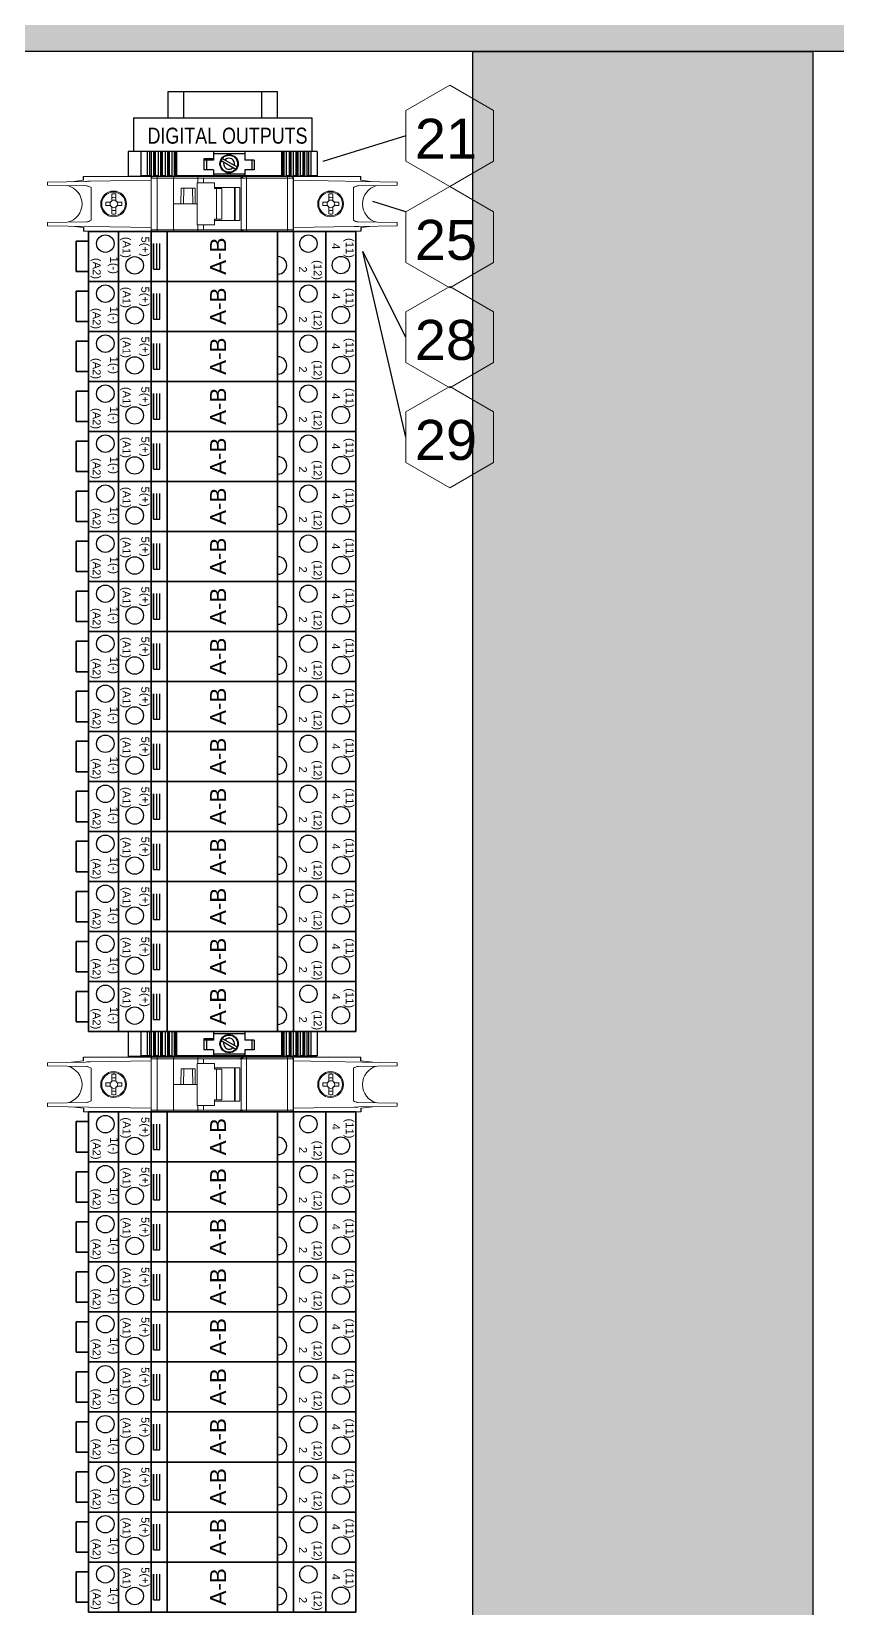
# Model space of a CAD drawing. Extents: x 17 to 188, y 22 to 107.
# Drawn here: x 135.22 to 145.29, y 71.08 to 90.78 of the extents above; entities that cross this region are included whole.
import ezdxf
from ezdxf.enums import TextEntityAlignment as Align

# ---------------------------------------------------------------- set-up
doc = ezdxf.new("R2010")
doc.units = 0
doc.layers.add('N-ANNO-TEXT', color=2, linetype='Continuous', lineweight=18)
doc.layers.add('N-CONT-PANL', color=3, linetype='Continuous', lineweight=25)
doc.styles.add('_CGS_2-5_NOTES', font='arial.ttf', dxfattribs={"height": 2.5})

# ---------------------------------------------------------------- blocks, each defined once
blk = doc.blocks.new('T-End')
at = {"linetype": 'Continuous'}
for p, q in [((2.362, 0), (0, 0)), ((0, 0), (0, -0.311)), ((0.157, 0), (0.157, -0.303)), ((0.236, 0), (0.236, -0.303)), ((0.267, 0), (0.267, -0.311)), ((0.287, 0), (0.287, -0.303)), ((0.316, 0), (0.316, -0.311)), ((0.322, 0), (0.322, -0.311)), ((0.337, 0), (0.337, -0.303)), ((0.373, 0), (0.373, -0.303)), ((0.402, 0), (0.402, -0.311)), ((0.408, 0), (0.408, -0.311)), ((0.424, 0), (0.424, -0.303)), ((0.459, 0), (0.459, -0.303)), ((0.489, 0), (0.489, -0.311)), ((0.494, 0), (0.494, -0.311)), ((0.51, 0), (0.51, -0.303)), ((0.545, 0), (0.545, -0.303)), ((0.575, 0), (0.575, -0.311)), ((0.581, 0), (0.581, -0.311)), ((0.596, 0), (0.596, -0.303)), ((0.604, 0), (0.604, -0.303)), ((1.063, -0.09), (0.945, -0.09)), ((0.945, -0.09), (0.945, -0.229)), ((1.063, -0.109), (0.945, -0.109)), ((0.976, -0.109), (0.976, -0.229)), ((1.063, 0), (1.063, -0.109)), ((1.457, -0.028), (1.063, -0.028)), ((1.159, -0.112), (1.345, -0.219)), ((1.175, -0.085), (1.36, -0.192)), ((1.457, 0), (1.457, -0.109)), ((1.575, -0.109), (1.457, -0.109)), ((1.543, -0.109), (1.543, -0.229)), ((1.575, -0.109), (1.575, -0.229)), ((1.916, 0), (1.916, -0.303)), ((1.924, 0), (1.924, -0.303)), ((1.939, 0), (1.939, -0.311)), ((1.945, 0), (1.945, -0.311)), ((1.974, 0), (1.974, -0.303)), ((2.01, 0), (2.01, -0.303)), ((2.025, 0), (2.025, -0.311)), ((2.031, 0), (2.031, -0.311)), ((2.061, 0), (2.061, -0.303)), ((2.096, 0), (2.096, -0.303)), ((2.112, 0), (2.112, -0.311)), ((2.117, 0), (2.117, -0.311)), ((2.147, 0), (2.147, -0.303)), ((2.182, 0), (2.182, -0.303)), ((2.198, 0), (2.198, -0.311)), ((2.204, 0), (2.204, -0.311)), ((2.233, 0), (2.233, -0.303)), ((2.252, 0), (2.252, -0.311)), ((2.283, 0), (2.283, -0.303)), ((2.362, 0), (2.362, -0.303)), ((2.349, -0.311), (0, -0.311)), ((0.171, -0.311), (0.157, -0.303)), ((0.287, -0.303), (0.157, -0.303)), ((0.25, -0.311), (0.236, -0.303)), ((0.299, -0.311), (0.287, -0.303)), ((0.373, -0.303), (0.337, -0.303)), ((0.344, -0.311), (0.337, -0.303)), ((0.386, -0.311), (0.373, -0.303)), ((0.459, -0.303), (0.424, -0.303)), ((0.43, -0.311), (0.424, -0.303)), ((0.472, -0.311), (0.459, -0.303)), ((0.545, -0.303), (0.51, -0.303)), ((0.516, -0.311), (0.51, -0.303)), ((0.558, -0.311), (0.545, -0.303)), ((1.422, -0.303), (0.596, -0.303)), ((0.603, -0.311), (0.596, -0.303)), ((0.623, -0.311), (0.604, -0.303)), ((1.063, -0.229), (0.945, -0.229)), ((1.063, -0.303), (1.049, -0.311)), ((1.063, -0.229), (1.063, -0.303)), ((1.457, -0.283), (1.063, -0.283)), ((1.924, -0.303), (1.422, -0.303)), ((1.457, -0.229), (1.457, -0.303)), ((1.575, -0.229), (1.457, -0.229)), ((1.47, -0.311), (1.457, -0.303)), ((1.916, -0.303), (1.897, -0.311)), ((1.924, -0.303), (1.917, -0.311)), ((1.974, -0.303), (1.961, -0.311)), ((2.01, -0.303), (1.974, -0.303)), ((2.01, -0.303), (2.003, -0.311)), ((2.061, -0.303), (2.048, -0.311)), ((2.096, -0.303), (2.061, -0.303)), ((2.096, -0.303), (2.09, -0.311)), ((2.147, -0.303), (2.134, -0.311)), ((2.182, -0.303), (2.147, -0.303)), ((2.182, -0.303), (2.176, -0.311)), ((2.233, -0.303), (2.22, -0.311)), ((2.362, -0.303), (2.233, -0.303)), ((2.283, -0.303), (2.27, -0.311)), ((2.362, -0.303), (2.349, -0.311))]:
    blk.add_line(p, q, dxfattribs=at)
for radius in [0.114, 0.114, 0.114, 0.107]:
    blk.add_circle((1.26, -0.152), radius, dxfattribs=at)
for start, end in [(163.213, 270), (343.213, 136.787), (270, 316.787)]:
    blk.add_arc((1.26, -0.152), 0.0689, start, end, dxfattribs=at)
blk = doc.blocks.new('RELAY_F')
for p, q in [((280.854, -111.812, 1.212), (280.854, -111.187, 1.212)), ((280.854, -111.812, 0.812), (280.854, -111.187, 0.812)), ((280.884, -111.659, 1.212), (280.884, -111.339, 1.212)), ((280.884, -111.659, 2.462), (280.884, -111.339, 2.462)), ((280.924, -111.659, 2.462), (280.924, -111.339, 2.462)), ((280.965, -111.659, 2.195), (280.965, -111.339, 2.195)), ((280.884, -111.659, 2.462), (280.924, -111.659, 2.462)), ((280.884, -111.659, 2.462), (280.884, -111.659, 1.962)), ((280.924, -111.659, 2.462), (280.965, -111.659, 2.195)), ((280.854, -111.812, 1.375), (280.854, -111.812, 1.212)), ((280.854, -111.812, 1.212), (280.854, -111.812, 0.812)), ((282.232, -111.812, 1.212), (282.232, -111.812, 0.812)), ((282.632, -111.812, 1.312), (282.632, -111.812, 0.812))]:
    blk.add_line(p, q)
for centre in [(280.282, -111.34, 0.812), (282.82, -111.34, 1.312), (280.649, -111.612, 1.375), (283.226, -111.608, 0.812)]:
    blk.add_circle(centre, 0.109)
blk.add_arc((282.44, -111.612, 1.873), 0.109, 270, 90)
for points in [[(282.632, -111.187, 1.873), (282.632, -111.187, 0.812), (282.632, -111.812, 0.812), (282.632, -111.812, 1.873)], [(282.632, -111.812, 1.873), (282.632, -111.812, 1.873), (282.632, -111.187, 1.873)], [(280.884, -111.659, 1.962), (280.884, -111.659, 1.712), (280.884, -111.339, 1.712), (280.884, -111.339, 1.962)], [(280.884, -111.659, 1.712), (280.884, -111.659, 1.712), (280.884, -111.339, 1.712)], [(282.632, -111.812, 1.873), (282.632, -111.812, 0.812), (282.232, -111.812, 0.812), (282.232, -111.812, 1.873)], [(282.632, -111.812, 0.812), (282.232, -111.812, 0.812), (282.232, -111.812, 0.812)], [(282.632, -111.812, 1.873), (282.232, -111.812, 1.873), (282.232, -111.812, 0.812), (282.632, -111.812, 0.812)], [(282.632, -111.812, 1.873), (282.632, -111.812, 1.873), (282.632, -111.812, 0.812), (282.632, -111.812, 1.873)]]:
    blk.add_3dface(points)
at = {"invisible_edges": 11}
for points in [[(280.924, -111.339, 2.462), (280.884, -111.339, 2.462), (280.884, -111.659, 2.462), (280.924, -111.659, 2.462)], [(280.965, -111.339, 2.195), (280.924, -111.339, 2.462), (280.924, -111.659, 2.462), (280.965, -111.659, 2.195)]]:
    blk.add_3dface(points, dxfattribs=at)
at = {"style": '_CGS_2-5_NOTES'}
for s, height, rotation, p in [('(A1)', 0.1, 270, (280.497, -111.255, 1.375)), ('5(+)', 0.1, 270, (280.731, -111.251, 1.375)), ('A-B', 0.2, 90, (281.791, -111.73, 1.375)), ('(11)', 0.1, 270, (283.287, -111.27, 0.812)), ('(A2)', 0.1, 270, (280.124, -111.519, 0.812)), ('1(-)', 0.1, 270, (280.341, -111.502, 0.812)), ('4', 0.1, 270, (283.113, -111.334, 0.812)), ('2', 0.1, 270, (282.701, -111.624, 1.375)), ('(12)', 0.1, 270, (282.887, -111.546, 1.375))]:
    blk.add_text(s, height=height, rotation=rotation, dxfattribs=at).set_placement(p)
mesh = blk.add_polymesh((6, 3))
for k, corner in enumerate([(279.917, -111.309, 0.125), (279.917, -111.309), (279.917, -111.309), (279.917, -111.689, 0.125), (279.917, -111.689), (279.917, -111.689), (280.073, -111.689, 0.125), (280.073, -111.689), (279.917, -111.689), (280.073, -111.309, 0.125), (280.073, -111.309), (279.917, -111.309), (280.073, -111.309, 0.125), (280.073, -111.309, 0.125), (279.917, -111.309, 0.125), (280.073, -111.689, 0.125), (280.073, -111.689, 0.125), (279.917, -111.689, 0.125)]):
    mesh.set_mesh_vertex(divmod(k, 3), corner)
mesh = blk.add_polymesh((6, 3))
for k, corner in enumerate([(280.073, -111.187, 0.812), (280.073, -111.187), (280.073, -111.187), (280.073, -111.812, 0.812), (280.073, -111.812), (280.073, -111.812), (283.413, -111.812, 0.812), (283.413, -111.812), (280.073, -111.812), (283.413, -111.187, 0.812), (283.413, -111.187), (280.073, -111.187), (283.413, -111.187, 0.812), (283.413, -111.187, 0.812), (280.073, -111.187, 0.812), (283.413, -111.812, 0.812), (283.413, -111.812, 0.812), (280.073, -111.812, 0.812)]):
    mesh.set_mesh_vertex(divmod(k, 3), corner)
mesh = blk.add_polymesh((6, 3))
for k, corner in enumerate([(280.448, -111.187, 1.375), (280.448, -111.187, 0.812), (280.448, -111.187, 0.812), (280.448, -111.812, 1.375), (280.448, -111.812, 0.812), (280.448, -111.812, 0.812), (280.854, -111.812, 1.375), (280.854, -111.812, 0.812), (280.448, -111.812, 0.812), (280.854, -111.187, 1.375), (280.854, -111.187, 0.812), (280.448, -111.187, 0.812), (280.854, -111.187, 1.375), (280.854, -111.187, 1.375), (280.448, -111.187, 1.375), (280.854, -111.812, 1.375), (280.854, -111.812, 1.375), (280.448, -111.812, 1.375)]):
    mesh.set_mesh_vertex(divmod(k, 3), corner)
mesh = blk.add_polymesh((6, 3))
for k, corner in enumerate([(281.053, -111.187, 0.187), (281.053, -111.187), (281.053, -111.187), (281.053, -111.812, 0.187), (281.053, -111.812), (281.053, -111.812), (282.433, -111.812, 0.187), (282.433, -111.812), (281.053, -111.812), (282.433, -111.187, 0.187), (282.433, -111.187), (281.053, -111.187), (282.433, -111.187, 0.187), (282.433, -111.187, 0.187), (281.053, -111.187, 0.187), (282.433, -111.812, 0.187), (282.433, -111.812, 0.187), (281.053, -111.812, 0.187)]):
    mesh.set_mesh_vertex(divmod(k, 3), corner)
mesh = blk.add_polymesh((6, 3))
for k, corner in enumerate([(282.632, -111.187, 1.312), (282.632, -111.187, 0.812), (282.632, -111.187, 0.812), (282.632, -111.812, 1.312), (282.632, -111.812, 0.812), (282.632, -111.812, 0.812), (283.038, -111.812, 1.312), (283.038, -111.812, 0.812), (282.632, -111.812, 0.812), (283.038, -111.187, 1.312), (283.038, -111.187, 0.812), (282.632, -111.187, 0.812), (283.038, -111.187, 1.312), (283.038, -111.187, 1.312), (282.632, -111.187, 1.312), (283.038, -111.812, 1.312), (283.038, -111.812, 1.312), (282.632, -111.812, 1.312)]):
    mesh.set_mesh_vertex(divmod(k, 3), corner)
blk = doc.blocks.new('Breaker')
at = {"linetype": 'Continuous', "lineweight": 0}
for p, q in [((-1.733, 0), (-1.476, 0)), ((-0.26, 0), (-1.661, 0)), ((-0.89, 0), (-0.89, -0.685)), ((-0.26, 0), (0.26, 0)), ((0.063, 0), (0.26, 0)), ((1.661, 0), (0.26, 0)), ((1.733, 0), (1.622, 0)), ((-2.185, -0.07), (-1.709, -0.062)), ((-2.185, -0.07), (-2.185, -0.109)), ((-2.185, -0.109), (-1.698, -0.118)), ((-1.882, -0.065), (-1.733, -0.047)), ((-1.65, -0.059), (-0.89, -0.046)), ((-1.639, -0.138), (-1.639, -0.547)), ((-0.887, -0.014), (-0.887, -0.02)), ((-0.882, -0.014), (-0.887, -0.014)), ((-0.887, -0.02), (0.886, -0.02)), ((-0.886, -0.665), (-0.886, -0.02)), ((-0.886, -0.665), (-0.886, -0.02)), ((-0.882, -0.008), (-0.882, -0.02)), ((-0.815, -0.008), (-0.815, -0.02)), ((-0.815, -0.665), (-0.815, -0.02)), ((-0.61, -0.665), (-0.61, -0.02)), ((-0.606, -0.008), (-0.606, -0.02)), ((-0.516, -0.343), (-0.514, -0.146)), ((-0.514, -0.146), (-0.34, -0.146)), ((-0.48, -0.146), (-0.482, -0.343)), ((-0.37, -0.146), (-0.368, -0.343)), ((-0.34, -0.146), (-0.338, -0.343)), ((-0.312, -0.606), (-0.312, -0.079)), ((-0.312, -0.079), (-0.11, -0.079)), ((-0.305, -0.079), (-0.305, -0.02)), ((-0.304, -0.008), (-0.304, -0.02)), ((-0.235, -0.079), (-0.235, -0.02)), ((-0.098, -0.079), (-0.11, -0.079)), ((-0.095, -0.085), (-0.098, -0.079)), ((-0.095, -0.085), (-0.095, -0.15)), ((-0.095, -0.136), (0.219, -0.136)), ((-0.003, -0.15), (-0.095, -0.15)), ((-0.073, -0.15), (-0.073, -0.535)), ((-0.003, -0.15), (-0.003, -0.535)), ((0.154, -0.136), (0.154, -0.549)), ((0.161, -0.136), (0.163, -0.343)), ((0.22, -0.343), (0.219, -0.136)), ((0.232, -0.018), (0.232, -0.02)), ((0.235, -0.665), (0.235, -0.02)), ((0.304, -0.008), (0.304, -0.02)), ((0.305, -0.665), (0.305, -0.02)), ((0.815, -0.008), (0.815, -0.02)), ((0.815, -0.665), (0.815, -0.02)), ((0.882, -0.008), (0.882, -0.02)), ((0.886, -0.014), (0.882, -0.014)), ((0.886, -0.671), (0.886, -0.014)), ((0.89, -0.671), (0.89, -0.014)), ((0.89, -0.047), (2.185, -0.07)), ((1.639, -0.547), (1.639, -0.138)), ((1.698, -0.118), (2.185, -0.109)), ((1.882, -0.065), (1.733, -0.047)), ((2.185, -0.07), (2.185, -0.109)), ((-1.52, -0.343), (-1.506, -0.343)), ((-1.454, -0.322), (-1.399, -0.322)), ((-1.399, -0.363), (-1.454, -0.363)), ((-1.388, -0.311), (-1.384, -0.307)), ((-1.384, -0.378), (-1.388, -0.374)), ((-1.38, -0.303), (-1.38, -0.217)), ((-1.38, -0.468), (-1.38, -0.382)), ((-1.329, -0.217), (-1.329, -0.303)), ((-1.329, -0.381), (-1.329, -0.468)), ((-1.324, -0.307), (-1.32, -0.311)), ((-1.32, -0.374), (-1.324, -0.378)), ((-1.31, -0.322), (-1.255, -0.322)), ((-1.309, -0.363), (-1.255, -0.363)), ((-1.211, -0.343), (-1.197, -0.343)), ((-0.61, -0.343), (-0.515, -0.343)), ((-0.516, -0.343), (-0.312, -0.343)), ((0.161, -0.549), (0.163, -0.343)), ((0.219, -0.549), (0.22, -0.343)), ((1.193, -0.343), (1.207, -0.343)), ((1.259, -0.322), (1.314, -0.322)), ((1.314, -0.363), (1.259, -0.363)), ((1.324, -0.311), (1.328, -0.307)), ((1.328, -0.378), (1.324, -0.374)), ((1.333, -0.303), (1.333, -0.217)), ((1.333, -0.468), (1.333, -0.382)), ((1.384, -0.217), (1.384, -0.303)), ((1.384, -0.381), (1.384, -0.468)), ((1.388, -0.307), (1.392, -0.311)), ((1.393, -0.374), (1.388, -0.378)), ((1.403, -0.322), (1.458, -0.322)), ((1.403, -0.363), (1.458, -0.363)), ((1.502, -0.343), (1.516, -0.343)), ((-2.185, -0.576), (-1.698, -0.567)), ((-2.185, -0.576), (-2.185, -0.617)), ((-0.003, -0.535), (-0.095, -0.535)), ((-0.095, -0.606), (-0.095, -0.535)), ((-0.095, -0.549), (0.219, -0.549)), ((1.698, -0.567), (2.185, -0.576)), ((2.185, -0.576), (2.185, -0.615)), ((-0.89, -0.639), (-2.185, -0.617)), ((-1.882, -0.62), (-1.733, -0.638)), ((-1.733, -0.685), (-1.476, -0.685)), ((-1.476, -0.685), (-0.874, -0.685)), ((-0.887, -0.671), (-0.887, -0.665)), ((-0.887, -0.665), (0.886, -0.665)), ((-0.887, -0.671), (-0.882, -0.671)), ((-0.882, -0.677), (-0.882, -0.665)), ((-0.874, -0.685), (0.874, -0.685)), ((-0.815, -0.677), (-0.815, -0.665)), ((-0.606, -0.677), (-0.606, -0.665)), ((-0.095, -0.606), (-0.312, -0.606)), ((-0.305, -0.606), (-0.305, -0.665)), ((-0.304, -0.677), (-0.304, -0.665)), ((-0.235, -0.606), (-0.235, -0.665)), ((0.232, -0.667), (0.232, -0.665)), ((0.304, -0.677), (0.304, -0.665)), ((0.815, -0.677), (0.815, -0.665)), ((0.874, -0.685), (0.912, -0.685)), ((0.874, -0.685), (1.733, -0.685)), ((0.882, -0.677), (0.882, -0.665)), ((0.882, -0.671), (0.886, -0.671)), ((1.65, -0.626), (0.89, -0.639)), ((2.185, -0.615), (1.709, -0.623)), ((1.882, -0.62), (1.733, -0.638))]:
    blk.add_line(p, q, dxfattribs=at)
for p, q in [((-1.733, -0.047), (-1.733, 0)), ((1.733, -0.047), (1.733, 0)), ((-1.733, -0.638), (-1.733, -0.685)), ((1.733, -0.638), (1.733, -0.685))]:
    blk.add_line(p, q)
for centre, radius in [((-1.358, -0.343), 0.161), ((-1.358, -0.343), 0.148), ((1.354, -0.343), 0.161), ((1.354, -0.343), 0.148)]:
    blk.add_circle(centre, radius, dxfattribs=at)
for centre, radius, start, end in [((-1.988, -0.343), 0.236, 284.3134, 75.6866), ((-0.874, -0.008), 0.00787, 90, 180), ((-0.598, -0.008), 0.00787, 90, 180), ((0.874, -0.008), 0.00787, 0, 90), ((1.988, -0.343), 0.236, 104.3134, 255.6866), ((-1.354, -0.343), 0.101, 168.463, 191.537), ((-1.354, -0.343), 0.048, 155.0308, 204.9692), ((-1.399, -0.314), 0.00787, 270, 44.427), ((-1.399, -0.371), 0.00787, 315.4387, 90), ((-1.388, -0.303), 0.00787, 224.427, 0), ((-1.388, -0.382), 0.00787, 0, 135.4387), ((-1.354, -0.343), 0.128, 78.4677, 101.5323), ((-1.354, -0.343), 0.0834, 72.1391, 107.8609), ((-1.354, -0.343), 0.048, 57.8061, 122.1939), ((-1.354, -0.343), 0.048, 237.8061, 270), ((-1.354, -0.343), 0.048, 270, 302.1939), ((-1.321, -0.303), 0.00787, 180, 315.573), ((-1.321, -0.381), 0.00787, 43.0821, 180), ((-1.31, -0.314), 0.00787, 135.573, 270), ((-1.309, -0.371), 0.00787, 90, 223.0821), ((-1.354, -0.343), 0.048, 335.0308, 24.9692), ((-1.354, -0.343), 0.101, 348.463, 11.537), ((1.358, -0.343), 0.101, 168.463, 191.537), ((1.358, -0.343), 0.048, 155.0308, 204.9692), ((1.314, -0.314), 0.00787, 270, 44.427), ((1.314, -0.371), 0.00787, 315.4387, 90), ((1.325, -0.303), 0.00787, 224.427, 0), ((1.325, -0.382), 0.00787, 0, 135.4387), ((1.358, -0.343), 0.128, 78.4677, 101.5323), ((1.358, -0.343), 0.0834, 72.1391, 107.8609), ((1.358, -0.343), 0.048, 57.8061, 122.1939), ((1.358, -0.343), 0.048, 237.8061, 270), ((1.358, -0.343), 0.048, 270, 302.1939), ((1.392, -0.303), 0.00787, 180, 315.573), ((1.392, -0.381), 0.00787, 43.0821, 180), ((1.403, -0.314), 0.00787, 135.573, 270), ((1.403, -0.371), 0.00787, 90, 223.0821), ((1.358, -0.343), 0.048, 335.0308, 24.9692), ((1.358, -0.343), 0.101, 348.463, 11.537), ((-1.354, -0.343), 0.0834, 252.1391, 287.8609), ((-1.354, -0.343), 0.128, 258.463, 281.537), ((1.358, -0.343), 0.0834, 252.1391, 287.8609), ((1.358, -0.343), 0.128, 258.463, 281.537), ((-0.874, -0.677), 0.00787, 180, 270), ((-0.598, -0.677), 0.00787, 180, 270), ((0.874, -0.677), 0.00787, 270, 0)]:
    blk.add_arc(centre, radius, start, end, dxfattribs=at)
for points, knots in [([(-0.814, 0), (-0.814, 0), (-0.814, 0), (-0.814, 0), (-0.814, -0.001), (-0.815, -0.001), (-0.815, -0.002), (-0.815, -0.004), (-0.815, -0.005), (-0.815, -0.007), (-0.815, -0.008)], [0, 0, 0, 0, 0.027486, 0.052899, 0.086794, 0.17948, 0.302902, 0.452645, 0.623133, 1, 1, 1, 1]), ([(-0.304, 0), (-0.304, 0), (-0.304, 0), (-0.304, 0), (-0.304, 0), (-0.304, -0.001), (-0.304, -0.001), (-0.304, -0.002), (-0.304, -0.002), (-0.304, -0.004), (-0.304, -0.005), (-0.304, -0.006), (-0.304, -0.007), (-0.304, -0.008)], [0, 0, 0, 0, 0.006112, 0.020952, 0.045012, 0.078174, 0.120154, 0.170571, 0.294726, 0.445919, 0.618366, 0.805443, 1, 1, 1, 1]), ([(0.254, -0.008), (0.255, -0.008), (0.256, -0.007), (0.258, -0.006), (0.26, -0.006), (0.261, -0.005), (0.262, -0.005), (0.263, -0.004), (0.264, -0.003), (0.264, -0.003), (0.265, -0.003), (0.265, -0.002), (0.265, -0.002), (0.266, -0.002), (0.266, -0.001), (0.265, -0.001), (0.265, -0.001), (0.264, 0), (0.263, 0), (0.261, 0), (0.26, 0)], [0, 0, 0, 0, 0.12543, 0.250801, 0.313228, 0.375275, 0.436698, 0.497108, 0.555845, 0.584241, 0.611675, 0.637774, 0.662032, 0.68408, 0.694714, 0.705831, 0.73234, 0.765588, 0.841216, 1, 1, 1, 1]), ([(0.304, 0), (0.304, 0), (0.304, 0), (0.304, 0), (0.304, 0), (0.304, -0.001), (0.304, -0.001), (0.304, -0.002), (0.304, -0.002), (0.304, -0.004), (0.304, -0.005), (0.304, -0.006), (0.304, -0.007), (0.304, -0.008)], [0, 0, 0, 0, 0.006112, 0.020951, 0.045011, 0.078174, 0.120154, 0.170571, 0.294726, 0.445919, 0.618366, 0.805443, 1, 1, 1, 1]), ([(0.814, 0), (0.814, 0), (0.814, 0), (0.814, 0), (0.814, -0.001), (0.814, -0.001), (0.815, -0.002), (0.815, -0.004), (0.815, -0.005), (0.815, -0.007), (0.815, -0.008)], [0, 0, 0, 0, 0.027452, 0.052857, 0.086747, 0.179431, 0.302857, 0.452608, 0.623107, 1, 1, 1, 1]), ([(-1.709, -0.062), (-1.699, -0.061), (-1.679, -0.06), (-1.66, -0.059), (-1.65, -0.059)], [0, 0, 0, 0, 0.500124, 1, 1, 1, 1]), ([(-1.698, -0.118), (-1.693, -0.118), (-1.682, -0.119), (-1.663, -0.126), (-1.649, -0.134), (-1.639, -0.138)], [0, 0, 0, 0, 0.249796, 0.499823, 1, 1, 1, 1]), ([(0.221, -0.02), (0.223, -0.02), (0.226, -0.019), (0.23, -0.018), (0.232, -0.018)], [0, 0, 0, 0, 0.516903, 1, 1, 1, 1]), ([(0.232, -0.018), (0.233, -0.017), (0.236, -0.016), (0.244, -0.012), (0.25, -0.01), (0.254, -0.008)], [0, 0, 0, 0, 0.192809, 0.427431, 1, 1, 1, 1]), ([(1.639, -0.138), (1.649, -0.134), (1.663, -0.126), (1.682, -0.119), (1.693, -0.118), (1.698, -0.118)], [0, 0, 0, 0, 0.50023, 0.75024, 1, 1, 1, 1]), ([(-1.639, -0.547), (-1.649, -0.552), (-1.663, -0.559), (-1.682, -0.566), (-1.693, -0.567), (-1.698, -0.567)], [0, 0, 0, 0, 0.500228, 0.750237, 1, 1, 1, 1]), ([(1.698, -0.567), (1.693, -0.567), (1.682, -0.566), (1.663, -0.559), (1.649, -0.552), (1.639, -0.547)], [0, 0, 0, 0, 0.249797, 0.499823, 1, 1, 1, 1]), ([(-0.814, -0.685), (-0.814, -0.685), (-0.814, -0.685), (-0.814, -0.685), (-0.814, -0.684), (-0.815, -0.684), (-0.815, -0.683), (-0.815, -0.681), (-0.815, -0.68), (-0.815, -0.678), (-0.815, -0.677)], [0, 0, 0, 0, 0.027486, 0.052899, 0.086794, 0.17948, 0.302902, 0.452645, 0.623133, 1, 1, 1, 1]), ([(-0.304, -0.685), (-0.304, -0.685), (-0.304, -0.685), (-0.304, -0.685), (-0.304, -0.685), (-0.304, -0.684), (-0.304, -0.684), (-0.304, -0.684), (-0.304, -0.683), (-0.304, -0.681), (-0.304, -0.68), (-0.304, -0.679), (-0.304, -0.678), (-0.304, -0.677)], [0, 0, 0, 0, 0.006112, 0.020951, 0.045012, 0.078174, 0.120154, 0.170571, 0.294726, 0.445919, 0.618365, 0.805443, 1, 1, 1, 1]), ([(0.232, -0.667), (0.23, -0.667), (0.226, -0.666), (0.223, -0.665), (0.221, -0.665)], [0, 0, 0, 0, 0.483097, 1, 1, 1, 1]), ([(0.254, -0.677), (0.25, -0.675), (0.244, -0.673), (0.236, -0.669), (0.233, -0.668), (0.232, -0.667)], [0, 0, 0, 0, 0.572569, 0.807191, 1, 1, 1, 1]), ([(0.26, -0.685), (0.261, -0.685), (0.263, -0.685), (0.264, -0.685), (0.265, -0.684), (0.265, -0.684), (0.266, -0.684), (0.266, -0.683), (0.265, -0.683), (0.265, -0.683), (0.265, -0.682), (0.264, -0.682), (0.264, -0.682), (0.263, -0.681), (0.262, -0.681), (0.261, -0.68), (0.26, -0.68), (0.258, -0.679), (0.256, -0.678), (0.255, -0.677), (0.254, -0.677)], [0, 0, 0, 0, 0.158787, 0.234419, 0.267664, 0.294174, 0.305289, 0.315921, 0.337967, 0.362224, 0.388323, 0.415756, 0.444153, 0.502889, 0.5633, 0.624723, 0.68677, 0.749197, 0.87457, 1, 1, 1, 1]), ([(0.304, -0.685), (0.304, -0.685), (0.304, -0.685), (0.304, -0.685), (0.304, -0.685), (0.304, -0.684), (0.304, -0.684), (0.304, -0.684), (0.304, -0.683), (0.304, -0.681), (0.304, -0.68), (0.304, -0.679), (0.304, -0.678), (0.304, -0.677)], [0, 0, 0, 0, 0.006113, 0.020951, 0.045013, 0.078173, 0.120155, 0.170572, 0.294728, 0.445919, 0.618366, 0.805443, 1, 1, 1, 1]), ([(0.814, -0.685), (0.814, -0.685), (0.814, -0.685), (0.814, -0.685), (0.814, -0.684), (0.814, -0.684), (0.815, -0.683), (0.815, -0.681), (0.815, -0.68), (0.815, -0.678), (0.815, -0.677)], [0, 0, 0, 0, 0.027451, 0.052859, 0.086747, 0.179432, 0.302859, 0.452608, 0.623107, 1, 1, 1, 1]), ([(1.709, -0.623), (1.699, -0.624), (1.679, -0.625), (1.66, -0.626), (1.65, -0.626)], [0, 0, 0, 0, 0.500124, 1, 1, 1, 1])]:
    blk.add_open_spline(points, degree=3, knots=knots, dxfattribs=at)

msp = doc.modelspace()

# ---------------------------------------------------------------- hatches: boundary and pattern name
h = msp.add_hatch(color=256)
h.dxf.hatch_style = 1
h.set_gradient(color1=(214, 214, 214), color2=(214, 214, 214), tint=1)
h.paths.add_polyline_path([(98.236, 94.782), (166.236, 94.782), (166.236, 90.532), (98.236, 90.532)])
h = msp.add_hatch(color=256)
h.dxf.hatch_style = 1
h.set_gradient(color1=(132, 132, 132), color2=(132, 132, 132), tint=1)
h.paths.add_polyline_path([(140.736, 90.532), (144.986, 90.532), (144.986, 34.157), (140.736, 34.157)])

# ---------------------------------------------------------------- linework, layer by layer
at = {"layer": 'N-ANNO-TEXT'}
for points in [[(140.448, 88.847), (140.996, 89.164), (140.996, 89.797), (140.448, 90.114), (139.9, 89.797), (139.9, 89.164)], [(140.448, 87.581), (140.996, 87.897), (140.996, 88.531), (140.448, 88.847), (139.9, 88.531), (139.9, 87.897)], [(140.448, 86.331), (140.996, 86.647), (140.996, 87.281), (140.448, 87.597), (139.9, 87.281), (139.9, 86.647)], [(140.448, 85.081), (140.996, 85.397), (140.996, 86.031), (140.448, 86.347), (139.9, 86.031), (139.9, 85.397)]]:
    msp.add_lwpolyline(points, close=True, dxfattribs=at)
at = {"layer": 'N-CONT-PANL', "linetype": 'Continuous'}
for p, q in [((136.928, 89.703), (136.928, 90.032)), ((136.928, 90.032), (138.293, 90.032)), ((136.928, 89.703), (136.928, 90.032)), ((137.123, 89.703), (137.123, 90.032)), ((137.123, 89.703), (137.123, 90.032)), ((138.098, 89.703), (138.098, 90.032)), ((138.098, 89.703), (138.098, 90.032)), ((138.293, 89.703), (138.293, 90.032)), ((138.293, 89.703), (138.293, 90.032))]:
    msp.add_line(p, q, dxfattribs=at)
at = {"layer": 'N-CONT-PANL'}
for p, q in [((136.496, 89.703), (138.725, 89.703)), ((136.496, 89.703), (138.725, 89.703)), ((136.496, 89.703), (136.496, 89.279)), ((138.725, 89.703), (138.725, 89.279)), ((139.9, 89.48), (138.861, 89.157)), ((139.9, 88.531), (139.486, 88.657)), ((139.9, 86.964), (139.361, 88.032)), ((139.9, 85.714), (139.361, 88.032))]:
    msp.add_line(p, q, dxfattribs=at)
for points in [[(98.236, 94.782), (166.236, 94.782), (166.236, 90.532), (98.236, 90.532)], [(140.736, 90.532), (144.986, 90.532), (144.986, 34.157), (140.736, 34.157)]]:
    msp.add_lwpolyline(points, close=True, dxfattribs=at)

# ---------------------------------------------------------------- block references
for name, p in [('T-End', (136.43, 89.282)), ('Breaker', (137.604, 88.971)), ('RELAY_F', (-144.139, 199.472)), ('RELAY_F', (-144.139, 198.847)), ('RELAY_F', (-144.139, 198.222)), ('RELAY_F', (-144.139, 197.597)), ('RELAY_F', (-144.139, 196.972)), ('RELAY_F', (-144.139, 196.347)), ('RELAY_F', (-144.139, 195.722)), ('RELAY_F', (-144.139, 195.097)), ('RELAY_F', (-144.139, 194.472)), ('RELAY_F', (-144.139, 193.847)), ('RELAY_F', (-144.139, 193.222)), ('RELAY_F', (-144.139, 192.597)), ('RELAY_F', (-144.139, 191.972)), ('RELAY_F', (-144.139, 191.347)), ('RELAY_F', (-144.139, 190.722)), ('RELAY_F', (-144.139, 190.097)), ('T-End', (136.43, 78.286)), ('Breaker', (137.604, 77.967)), ('RELAY_F', (-144.139, 188.469)), ('RELAY_F', (-144.139, 187.844)), ('RELAY_F', (-144.139, 187.219)), ('RELAY_F', (-144.139, 186.594)), ('RELAY_F', (-144.139, 185.969)), ('RELAY_F', (-144.139, 185.344)), ('RELAY_F', (-144.139, 184.719)), ('RELAY_F', (-144.139, 184.094)), ('RELAY_F', (-144.139, 183.469)), ('RELAY_F', (-144.139, 182.844))]:
    msp.add_blockref(name, p, dxfattribs=at)

# ---------------------------------------------------------------- texts
at = {"layer": 'N-ANNO-TEXT', "style": '_CGS_2-5_NOTES'}
for s, p in [('21', (140.4, 89.446)), ('25', (140.4, 88.179)), ('28', (140.4, 86.929)), ('29', (140.4, 85.679))]:
    msp.add_text(s, height=0.5, dxfattribs=at).set_placement(p, align=Align.MIDDLE)
at = {"layer": 'N-ANNO-TEXT', "style": '_CGS_2-5_NOTES', "width": 0.8}
msp.add_text('DIGITAL OUTPUTS', height=0.2, dxfattribs=at).set_placement((137.67, 89.481), align=Align.MIDDLE)

doc.saveas('drawing.dxf')
